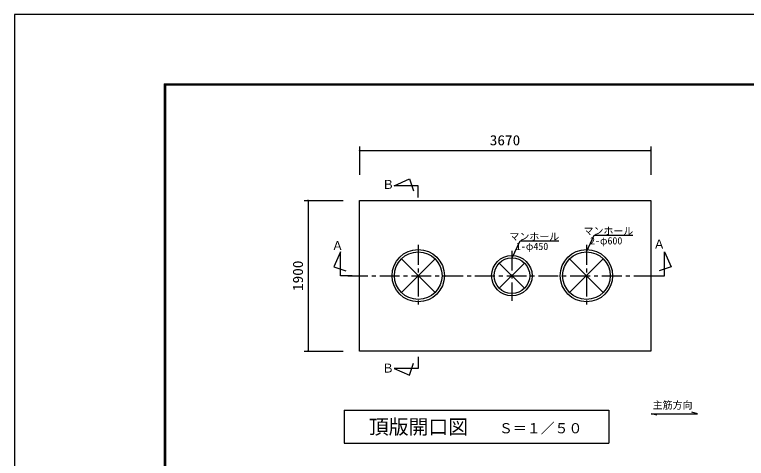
# Model space of a CAD drawing. Units: millimetres, scale not verified. Extents: x -14850 to 14850, y -10500 to 10500.
# Drawn here: x -14850 to -5630, y 4904 to 10500 of the extents above; entities that cross this region are included whole.
import ezdxf
from ezdxf.enums import TextEntityAlignment as Align

# ---------------------------------------------------------------- set-up
doc = ezdxf.new("R2010")
doc.units = ezdxf.units.MM
doc.header["$LTSCALE"] = 50
doc.linetypes.add('CHAIN1', pattern=[8, 5, -1, 1, -1])
for name, color, linetype, lineweight in [('0-0_機器', 2, 'Continuous', 25), ('0-1_空気管', 3, 'Continuous', 25), ('0-2_水管', 3, 'Continuous', 25), ('0-3_製作', 5, 'Continuous', 25), ('0-4_躯体', 4, 'Continuous', 25), ('0-7_図面枠', 7, 'Continuous', 25), ('0-8_Axis_waku', 7, 'Continuous', 25)]:
    doc.layers.add(name, color=color, linetype=linetype, lineweight=lineweight)
doc.styles.add('ＭＳ ゴシック', font='')
doc.styles.get('ＭＳ ゴシック').set_extended_font_data('MS Gothic')

msp = doc.modelspace()

# ---------------------------------------------------------------- linework, layer by layer
at = {"layer": '0-0_機器', "color": 3}
for p, q in [((-9764.5, 8195.15), (-9764.5, 8341.51)), ((-9764.5, 6185.99), (-9764.5, 6039.62)), ((-9764.5, 6039.62), (-10065.99, 6039.62))]:
    msp.add_line(p, q, dxfattribs=at)
at = {"layer": '0-0_機器'}
for p, q in [((-6834.5, 8157.97), (-6834.5, 6257.97)), ((-6834.5, 6257.97), (-10504.5, 6257.97))]:
    msp.add_line(p, q, dxfattribs=at)
at = {"layer": '0-0_機器', "color": 3}
for points in [[(-9764.5, 8341.51), (-10066, 8341.51), (-9875.67, 8428.03), (-9823.76, 8276.62)], [(-10596.5, 7207.97), (-10742.87, 7207.97), (-10742.87, 7509.47), (-10829.38, 7319.13), (-10677.98, 7267.23)], [(-6808.97, 7207.97), (-6662.6, 7207.97), (-6662.6, 7509.47), (-6576.09, 7319.14), (-6727.49, 7267.23)], [(-10065.99, 6039.62), (-9875.67, 5953.11), (-9823.76, 6104.51)]]:
    msp.add_lwpolyline(points, dxfattribs=at)
at = {"layer": '0-0_機器'}
msp.add_lwpolyline([(-10504.5, 6257.97), (-10504.5, 8157.97), (-6834.5, 8157.97)], dxfattribs=at)
at = {"layer": '0-1_空気管', "linetype": 'CHAIN1'}
for p, q in [((-9764.5, 7596.58), (-9764.5, 6817.01)), ((-7644.5, 7596.58), (-7644.5, 6817.01)), ((-8584.5, 7523.34), (-8584.5, 6890.26)), ((-10649.36, 7207.97), (-6733.61, 7207.97))]:
    msp.add_line(p, q, dxfattribs=at)
at = {"layer": '0-1_空気管', "color": 4}
for p, q in [((-8580.51, 7432.93), (-8481.11, 7647.6)), ((-8481.11, 7647.6), (-7993.09, 7647.6))]:
    msp.add_line(p, q, dxfattribs=at)
at = {"layer": '0-1_空気管'}
for p, q in [((-9976.39, 6996.08), (-9552.36, 7420.1)), ((-9976.29, 7419.75), (-9552.36, 6995.84)), ((-7856.39, 6996.08), (-7432.36, 7420.1)), ((-7856.29, 7419.75), (-7432.36, 6995.84)), ((-8743.6, 7367.06), (-8425.4, 7048.87)), ((-8743.6, 7048.87), (-8425.4, 7367.06))]:
    msp.add_line(p, q, dxfattribs=at)
at = {"layer": '0-1_空気管', "color": 4}
msp.add_lwpolyline([(-7644.5, 7507.97), (-7547.28, 7717.94), (-7059.25, 7717.94)], dxfattribs=at)
at = {"layer": '0-1_空気管'}
for centre, radius in [((-9764.5, 7207.97), 330), ((-9764.5, 7207.97), 300), ((-7644.5, 7207.97), 330), ((-7644.5, 7207.97), 300), ((-8584.5, 7207.97), 255), ((-8584.5, 7207.97), 225)]:
    msp.add_circle(centre, radius, dxfattribs=at)
at = {"layer": '0-2_水管'}
for p, q in [((-10697.56, 5513.95), (-7364.22, 5513.95)), ((-7364.22, 5513.95), (-7364.22, 5097.28))]:
    msp.add_line(p, q, dxfattribs=at)
msp.add_lwpolyline([(-10697.56, 5513.95), (-10697.56, 5097.28), (-7364.22, 5097.28)], dxfattribs=at)
at = {"layer": '0-3_製作', "color": 2}
for p, q in [((-10504.5, 8838.23), (-10504.5, 8478.68)), ((-10504.5, 8788.23), (-6834.5, 8788.23)), ((-6834.5, 8838.23), (-6834.5, 8478.68)), ((-11203.28, 8157.97), (-10709.87, 8157.97)), ((-11153.28, 8157.97), (-11153.28, 6257.97)), ((-11203.28, 6257.97), (-10709.87, 6257.97))]:
    msp.add_line(p, q, dxfattribs=at)
at = {"layer": '0-3_製作'}
for points in [[(-10505.75, 8798.15), (-10514.5, 8788.23), (-10514.48, 8788.86)], [(-10505.75, 8798.15), (-10504.5, 8788.23), (-10514.5, 8788.23)], [(-10504.5, 8788.23), (-10514.42, 8786.98), (-10514.5, 8788.23)], [(-10505.75, 8798.15), (-10514.48, 8788.86), (-10506.98, 8797.92)], [(-10506.98, 8797.92), (-10514.48, 8788.86), (-10514.32, 8790.1)], [(-10504.5, 8788.23), (-10514.18, 8785.74), (-10514.42, 8786.98)], [(-10506.98, 8797.92), (-10514.32, 8790.1), (-10508.18, 8797.53)], [(-10508.18, 8797.53), (-10514.32, 8790.1), (-10514.01, 8791.32)], [(-10504.5, 8788.23), (-10513.8, 8784.55), (-10514.18, 8785.74)], [(-10508.18, 8797.53), (-10514.01, 8791.32), (-10509.31, 8796.99)], [(-10509.31, 8796.99), (-10514.01, 8791.32), (-10513.55, 8792.49)], [(-10504.5, 8788.23), (-10513.26, 8783.41), (-10513.8, 8784.55)], [(-10509.31, 8796.99), (-10513.55, 8792.49), (-10510.38, 8796.32)], [(-10510.38, 8796.32), (-10513.55, 8792.49), (-10512.94, 8793.59)], [(-10504.5, 8788.23), (-10512.59, 8782.35), (-10513.26, 8783.41)], [(-10510.38, 8796.32), (-10512.94, 8793.59), (-10511.34, 8795.52)], [(-10511.34, 8795.52), (-10512.94, 8793.59), (-10512.2, 8794.6)], [(-10504.5, 8788.23), (-10511.79, 8781.38), (-10512.59, 8782.35)], [(-10504.5, 8788.23), (-10510.87, 8780.52), (-10511.79, 8781.38)], [(-10504.5, 8778.23), (-10510.87, 8780.52), (-10504.5, 8788.23)], [(-10504.5, 8778.23), (-10509.86, 8779.79), (-10510.87, 8780.52)], [(-10504.5, 8778.23), (-10508.76, 8779.18), (-10509.86, 8779.79)], [(-10504.5, 8778.23), (-10507.59, 8778.72), (-10508.76, 8779.18)], [(-10504.5, 8778.23), (-10506.37, 8778.41), (-10507.59, 8778.72)], [(-10504.5, 8778.23), (-10505.13, 8778.25), (-10506.37, 8778.41)], [(-10504.5, 8798.23), (-10504.5, 8788.23), (-10505.75, 8798.15)], [(-10503.87, 8798.21), (-10504.5, 8788.23), (-10504.5, 8798.23)], [(-10502.62, 8798.05), (-10504.5, 8788.23), (-10503.87, 8798.21)], [(-10501.41, 8797.74), (-10504.5, 8788.23), (-10502.62, 8798.05)], [(-10500.24, 8797.28), (-10504.5, 8788.23), (-10501.41, 8797.74)], [(-10499.14, 8796.67), (-10504.5, 8788.23), (-10500.24, 8797.28)], [(-10498.12, 8795.94), (-10504.5, 8788.23), (-10499.14, 8796.67)], [(-10497.21, 8795.08), (-10504.5, 8788.23), (-10498.12, 8795.94)], [(-10497.21, 8795.08), (-10494.5, 8788.23), (-10504.5, 8788.23)], [(-10494.5, 8788.23), (-10504.5, 8778.23), (-10504.5, 8788.23)], [(-10494.5, 8788.23), (-10503.24, 8778.31), (-10504.5, 8778.23)], [(-10494.5, 8788.23), (-10502.01, 8778.54), (-10503.24, 8778.31)], [(-10494.52, 8787.6), (-10502.01, 8778.54), (-10494.5, 8788.23)], [(-10494.67, 8786.36), (-10502.01, 8778.54), (-10494.52, 8787.6)], [(-10494.67, 8786.36), (-10500.82, 8778.93), (-10502.01, 8778.54)], [(-10494.99, 8785.14), (-10500.82, 8778.93), (-10494.67, 8786.36)], [(-10494.99, 8785.14), (-10499.68, 8779.47), (-10500.82, 8778.93)], [(-10495.45, 8783.97), (-10499.68, 8779.47), (-10494.99, 8785.14)], [(-10495.45, 8783.97), (-10498.62, 8780.14), (-10499.68, 8779.47)], [(-10496.05, 8782.87), (-10498.62, 8780.14), (-10495.45, 8783.97)], [(-10496.05, 8782.87), (-10497.65, 8780.94), (-10498.62, 8780.14)], [(-10496.79, 8781.86), (-10497.65, 8780.94), (-10496.05, 8782.87)], [(-10496.41, 8794.11), (-10494.5, 8788.23), (-10497.21, 8795.08)], [(-10495.73, 8793.05), (-10494.5, 8788.23), (-10496.41, 8794.11)], [(-10495.2, 8791.91), (-10494.5, 8788.23), (-10495.73, 8793.05)], [(-10494.81, 8790.72), (-10494.5, 8788.23), (-10495.2, 8791.91)], [(-10494.58, 8789.48), (-10494.5, 8788.23), (-10494.81, 8790.72)], [(-6834.5, 8788.23), (-6844.5, 8788.23), (-6844.48, 8788.86)], [(-6834.5, 8788.23), (-6844.42, 8786.98), (-6844.5, 8788.23)], [(-6834.5, 8788.23), (-6844.48, 8788.86), (-6844.32, 8790.1)], [(-6834.5, 8788.23), (-6844.18, 8785.74), (-6844.42, 8786.98)], [(-6834.5, 8798.23), (-6844.32, 8790.1), (-6844.01, 8791.32)], [(-6834.5, 8788.23), (-6844.32, 8790.1), (-6834.5, 8798.23)], [(-6834.5, 8788.23), (-6843.8, 8784.55), (-6844.18, 8785.74)], [(-6834.5, 8798.23), (-6844.01, 8791.32), (-6835.75, 8798.15)], [(-6835.75, 8798.15), (-6844.01, 8791.32), (-6843.55, 8792.49)], [(-6834.5, 8788.23), (-6843.26, 8783.41), (-6843.8, 8784.55)], [(-6835.75, 8798.15), (-6843.55, 8792.49), (-6836.98, 8797.92)], [(-6836.98, 8797.92), (-6843.55, 8792.49), (-6842.94, 8793.59)], [(-6834.5, 8788.23), (-6842.59, 8782.35), (-6843.26, 8783.41)], [(-6836.98, 8797.92), (-6842.94, 8793.59), (-6838.18, 8797.53)], [(-6838.18, 8797.53), (-6842.94, 8793.59), (-6842.2, 8794.6)], [(-6834.5, 8788.23), (-6841.79, 8781.38), (-6842.59, 8782.35)], [(-6838.18, 8797.53), (-6842.2, 8794.6), (-6839.32, 8796.99)], [(-6839.32, 8796.99), (-6842.2, 8794.6), (-6841.34, 8795.52)], [(-6834.5, 8778.23), (-6841.79, 8781.38), (-6834.5, 8788.23)], [(-6834.5, 8778.23), (-6840.87, 8780.52), (-6841.79, 8781.38)], [(-6839.32, 8796.99), (-6841.34, 8795.52), (-6840.38, 8796.32)], [(-6834.5, 8778.23), (-6839.86, 8779.79), (-6840.87, 8780.52)], [(-6834.5, 8778.23), (-6838.76, 8779.18), (-6839.86, 8779.79)], [(-6834.5, 8778.23), (-6837.59, 8778.72), (-6838.76, 8779.18)], [(-6834.5, 8778.23), (-6836.37, 8778.41), (-6837.59, 8778.72)], [(-6834.5, 8778.23), (-6835.13, 8778.25), (-6836.37, 8778.41)], [(-6833.87, 8798.21), (-6834.5, 8788.23), (-6834.5, 8798.23)], [(-6832.62, 8798.05), (-6834.5, 8788.23), (-6833.87, 8798.21)], [(-6831.41, 8797.74), (-6834.5, 8788.23), (-6832.62, 8798.05)], [(-6830.24, 8797.28), (-6834.5, 8788.23), (-6831.41, 8797.74)], [(-6829.14, 8796.67), (-6834.5, 8788.23), (-6830.24, 8797.28)], [(-6828.12, 8795.94), (-6834.5, 8788.23), (-6829.14, 8796.67)], [(-6827.21, 8795.08), (-6834.5, 8788.23), (-6828.12, 8795.94)], [(-6826.41, 8794.11), (-6834.5, 8788.23), (-6827.21, 8795.08)], [(-6826.41, 8794.11), (-6824.5, 8788.23), (-6834.5, 8788.23)], [(-6824.5, 8788.23), (-6834.5, 8778.23), (-6834.5, 8788.23)], [(-6824.52, 8787.6), (-6834.5, 8778.23), (-6824.5, 8788.23)], [(-6824.67, 8786.36), (-6834.5, 8778.23), (-6824.52, 8787.6)], [(-6824.99, 8785.14), (-6834.5, 8778.23), (-6824.67, 8786.36)], [(-6824.99, 8785.14), (-6833.24, 8778.31), (-6834.5, 8778.23)], [(-6825.45, 8783.97), (-6833.24, 8778.31), (-6824.99, 8785.14)], [(-6825.45, 8783.97), (-6832.01, 8778.54), (-6833.24, 8778.31)], [(-6826.05, 8782.87), (-6832.01, 8778.54), (-6825.45, 8783.97)], [(-6826.05, 8782.87), (-6830.82, 8778.93), (-6832.01, 8778.54)], [(-6826.79, 8781.86), (-6830.82, 8778.93), (-6826.05, 8782.87)], [(-6826.79, 8781.86), (-6829.68, 8779.47), (-6830.82, 8778.93)], [(-6827.65, 8780.94), (-6829.68, 8779.47), (-6826.79, 8781.86)], [(-6827.65, 8780.94), (-6828.62, 8780.14), (-6829.68, 8779.47)], [(-6825.73, 8793.05), (-6824.5, 8788.23), (-6826.41, 8794.11)], [(-6825.2, 8791.91), (-6824.5, 8788.23), (-6825.73, 8793.05)], [(-6824.81, 8790.72), (-6824.5, 8788.23), (-6825.2, 8791.91)], [(-6824.58, 8789.48), (-6824.5, 8788.23), (-6824.81, 8790.72)], [(-11155.76, 8167.65), (-11163.28, 8157.97), (-11163.26, 8158.59)], [(-11155.76, 8167.65), (-11153.28, 8157.97), (-11163.28, 8157.97)], [(-11153.28, 8157.97), (-11163.2, 8156.71), (-11163.28, 8157.97)], [(-11155.76, 8167.65), (-11163.26, 8158.59), (-11156.96, 8167.26)], [(-11156.96, 8167.26), (-11163.26, 8158.59), (-11163.1, 8159.84)], [(-11153.28, 8157.97), (-11162.96, 8155.48), (-11163.2, 8156.71)], [(-11156.96, 8167.26), (-11163.1, 8159.84), (-11158.1, 8166.73)], [(-11158.1, 8166.73), (-11163.1, 8159.84), (-11162.79, 8161.06)], [(-11153.28, 8157.97), (-11162.58, 8154.29), (-11162.96, 8155.48)], [(-11158.1, 8166.73), (-11162.79, 8161.06), (-11159.16, 8166.06)], [(-11159.16, 8166.06), (-11162.79, 8161.06), (-11162.33, 8162.22)], [(-11153.28, 8157.97), (-11162.04, 8153.15), (-11162.58, 8154.29)], [(-11159.16, 8166.06), (-11162.33, 8162.22), (-11160.12, 8165.26)], [(-11160.12, 8165.26), (-11162.33, 8162.22), (-11161.72, 8163.33)], [(-11153.28, 8157.97), (-11161.37, 8152.09), (-11162.04, 8153.15)], [(-11160.12, 8165.26), (-11161.72, 8163.33), (-11160.98, 8164.34)], [(-11153.28, 8157.97), (-11160.57, 8151.12), (-11161.37, 8152.09)], [(-11153.28, 8157.97), (-11159.65, 8150.26), (-11160.57, 8151.12)], [(-11153.28, 8157.97), (-11158.64, 8149.52), (-11159.65, 8150.26)], [(-11153.28, 8147.97), (-11158.64, 8149.52), (-11153.28, 8157.97)], [(-11153.28, 8147.97), (-11157.54, 8148.92), (-11158.64, 8149.52)], [(-11153.28, 8147.97), (-11156.37, 8148.46), (-11157.54, 8148.92)], [(-11153.28, 8147.97), (-11155.15, 8148.14), (-11156.37, 8148.46)], [(-11154.53, 8167.89), (-11153.28, 8157.97), (-11155.76, 8167.65)], [(-11153.28, 8147.97), (-11153.91, 8147.99), (-11155.15, 8148.14)], [(-11153.28, 8167.97), (-11153.28, 8157.97), (-11154.53, 8167.89)], [(-11152.65, 8167.95), (-11153.28, 8157.97), (-11153.28, 8167.97)], [(-11151.4, 8167.79), (-11153.28, 8157.97), (-11152.65, 8167.95)], [(-11150.19, 8167.48), (-11153.28, 8157.97), (-11151.4, 8167.79)], [(-11149.02, 8167.02), (-11153.28, 8157.97), (-11150.19, 8167.48)], [(-11147.92, 8166.41), (-11153.28, 8157.97), (-11149.02, 8167.02)], [(-11146.9, 8165.67), (-11153.28, 8157.97), (-11147.92, 8166.41)], [(-11146.9, 8165.67), (-11143.28, 8157.97), (-11153.28, 8157.97)], [(-11143.28, 8157.97), (-11153.28, 8147.97), (-11153.28, 8157.97)], [(-11143.28, 8157.97), (-11152.02, 8148.05), (-11153.28, 8147.97)], [(-11143.28, 8157.97), (-11150.79, 8148.28), (-11152.02, 8148.05)], [(-11143.28, 8157.97), (-11149.6, 8148.67), (-11150.79, 8148.28)], [(-11143.3, 8157.34), (-11149.6, 8148.67), (-11143.28, 8157.97)], [(-11143.45, 8156.09), (-11149.6, 8148.67), (-11143.3, 8157.34)], [(-11143.45, 8156.09), (-11148.46, 8149.2), (-11149.6, 8148.67)], [(-11143.77, 8154.88), (-11148.46, 8149.2), (-11143.45, 8156.09)], [(-11143.77, 8154.88), (-11147.4, 8149.88), (-11148.46, 8149.2)], [(-11144.23, 8153.71), (-11147.4, 8149.88), (-11143.77, 8154.88)], [(-11144.23, 8153.71), (-11146.43, 8150.68), (-11147.4, 8149.88)], [(-11145.99, 8164.81), (-11143.28, 8157.97), (-11146.9, 8165.67)], [(-11144.83, 8152.61), (-11146.43, 8150.68), (-11144.23, 8153.71)], [(-11144.83, 8152.61), (-11145.57, 8151.59), (-11146.43, 8150.68)], [(-11145.19, 8163.84), (-11143.28, 8157.97), (-11145.99, 8164.81)], [(-11144.51, 8162.78), (-11143.28, 8157.97), (-11145.19, 8163.84)], [(-11143.98, 8161.65), (-11143.28, 8157.97), (-11144.51, 8162.78)], [(-11143.59, 8160.45), (-11143.28, 8157.97), (-11143.98, 8161.65)], [(-11143.36, 8159.22), (-11143.28, 8157.97), (-11143.59, 8160.45)], [(-11158.1, 6266.73), (-11163.28, 6257.97), (-11163.26, 6258.59)], [(-11158.1, 6266.73), (-11153.28, 6257.97), (-11163.28, 6257.97)], [(-11153.28, 6257.97), (-11163.2, 6256.71), (-11163.28, 6257.97)], [(-11158.1, 6266.73), (-11163.26, 6258.59), (-11159.16, 6266.06)], [(-11159.16, 6266.06), (-11163.26, 6258.59), (-11163.1, 6259.84)], [(-11153.28, 6257.97), (-11162.96, 6255.48), (-11163.2, 6256.71)], [(-11159.16, 6266.06), (-11163.1, 6259.84), (-11160.12, 6265.26)], [(-11160.12, 6265.26), (-11163.1, 6259.84), (-11162.79, 6261.06)], [(-11153.28, 6257.97), (-11162.58, 6254.28), (-11162.96, 6255.48)], [(-11160.12, 6265.26), (-11162.79, 6261.06), (-11160.98, 6264.34)], [(-11160.98, 6264.34), (-11162.79, 6261.06), (-11162.33, 6262.22)], [(-11153.28, 6257.97), (-11162.04, 6253.15), (-11162.58, 6254.28)], [(-11160.98, 6264.34), (-11162.33, 6262.22), (-11161.72, 6263.32)], [(-11153.28, 6257.97), (-11161.37, 6252.09), (-11162.04, 6253.15)], [(-11153.28, 6257.97), (-11160.57, 6251.12), (-11161.37, 6252.09)], [(-11153.28, 6257.97), (-11159.65, 6250.26), (-11160.57, 6251.12)], [(-11153.28, 6257.97), (-11158.64, 6249.52), (-11159.65, 6250.26)], [(-11153.28, 6257.97), (-11157.54, 6248.92), (-11158.64, 6249.52)], [(-11156.96, 6267.26), (-11153.28, 6257.97), (-11158.1, 6266.73)], [(-11153.28, 6247.97), (-11157.54, 6248.92), (-11153.28, 6257.97)], [(-11153.28, 6247.97), (-11156.37, 6248.46), (-11157.54, 6248.92)], [(-11155.76, 6267.65), (-11153.28, 6257.97), (-11156.96, 6267.26)], [(-11153.28, 6247.97), (-11155.15, 6248.14), (-11156.37, 6248.46)], [(-11154.53, 6267.89), (-11153.28, 6257.97), (-11155.76, 6267.65)], [(-11153.28, 6247.97), (-11153.91, 6247.99), (-11155.15, 6248.14)], [(-11153.28, 6267.97), (-11153.28, 6257.97), (-11154.53, 6267.89)], [(-11152.65, 6267.95), (-11153.28, 6257.97), (-11153.28, 6267.97)], [(-11151.4, 6267.79), (-11153.28, 6257.97), (-11152.65, 6267.95)], [(-11150.19, 6267.48), (-11153.28, 6257.97), (-11151.4, 6267.79)], [(-11149.02, 6267.01), (-11153.28, 6257.97), (-11150.19, 6267.48)], [(-11147.92, 6266.41), (-11153.28, 6257.97), (-11149.02, 6267.01)], [(-11147.92, 6266.41), (-11143.28, 6257.97), (-11153.28, 6257.97)], [(-11143.28, 6257.97), (-11153.28, 6247.97), (-11153.28, 6257.97)], [(-11143.28, 6257.97), (-11152.02, 6248.04), (-11153.28, 6247.97)], [(-11143.28, 6257.97), (-11150.79, 6248.28), (-11152.02, 6248.04)], [(-11143.28, 6257.97), (-11149.6, 6248.67), (-11150.79, 6248.28)], [(-11143.28, 6257.97), (-11148.46, 6249.2), (-11149.6, 6248.67)], [(-11143.28, 6257.97), (-11147.4, 6249.88), (-11148.46, 6249.2)], [(-11146.9, 6265.67), (-11143.28, 6257.97), (-11147.92, 6266.41)], [(-11143.3, 6257.34), (-11147.4, 6249.88), (-11143.28, 6257.97)], [(-11143.45, 6256.09), (-11147.4, 6249.88), (-11143.3, 6257.34)], [(-11143.45, 6256.09), (-11146.43, 6250.68), (-11147.4, 6249.88)], [(-11145.99, 6264.81), (-11143.28, 6257.97), (-11146.9, 6265.67)], [(-11143.77, 6254.88), (-11146.43, 6250.68), (-11143.45, 6256.09)], [(-11143.77, 6254.88), (-11145.57, 6251.59), (-11146.43, 6250.68)], [(-11145.19, 6263.84), (-11143.28, 6257.97), (-11145.99, 6264.81)], [(-11144.23, 6253.71), (-11145.57, 6251.59), (-11143.77, 6254.88)], [(-11144.23, 6253.71), (-11144.83, 6252.61), (-11145.57, 6251.59)], [(-11144.51, 6262.78), (-11143.28, 6257.97), (-11145.19, 6263.84)], [(-11143.98, 6261.65), (-11143.28, 6257.97), (-11144.51, 6262.78)], [(-11143.59, 6260.45), (-11143.28, 6257.97), (-11143.98, 6261.65)], [(-11143.36, 6259.22), (-11143.28, 6257.97), (-11143.59, 6260.45)]]:
    msp.add_solid(points, dxfattribs=at)
at = {"layer": '0-4_躯体', "color": 3}
msp.add_lwpolyline([(-6757.15, 5448.51), (-6829.59, 5467.92), (-6246.07, 5467.92), (-6318.52, 5487.33)], dxfattribs=at)
at = {"layer": '0-7_図面枠'}
msp.add_lwpolyline([(-14850, -10500), (14850, -10500), (14850, 10500), (-14850, 10500)], close=True, dxfattribs=at)
at = {"layer": '0-8_Axis_waku'}
for p, q in [((-12964, 9629), (14014, 9629)), ((-12964, 9629), (-12964, -9679.01)), ((-12963, 9628), (14013, 9628)), ((-12963, 9628), (-12963, -9678.01)), ((-12962, 9627), (14012, 9627)), ((-12962, 9627), (-12962, -9677.01)), ((-12961, 9626), (14011, 9626)), ((-12961, 9626), (-12961, -9676.01)), ((-12960, 9625), (14010, 9625)), ((-12960, 9625), (-12960, -9675.01)), ((-12959, 9624), (14009, 9624)), ((-12959, 9624), (-12959, -9674.01)), ((-12958, 9623), (14008, 9623)), ((-12958, 9623), (-12958, -9673.01)), ((-12957, 9622), (14007, 9622)), ((-12957, 9622), (-12957, -9672.01)), ((-12956, 9621), (14006, 9621)), ((-12956, 9621), (-12956, -9671.01)), ((-12955, 9620), (14005, 9620)), ((-12955, 9620), (-12955, -9670.01)), ((-12954, 9619), (14004, 9619)), ((-12954, 9619), (-12954, -9669.01)), ((-12953, 9618), (14003, 9618)), ((-12953, 9618), (-12953, -9668.01)), ((-12952, 9617), (14002, 9617)), ((-12952, 9617), (-12952, -9667.01)), ((-12951, 9616), (14001, 9616)), ((-12951, 9616), (-12951, -9666.01)), ((-12950, 9615), (14000, 9615)), ((-12950, 9615), (-12950, -9665))]:
    msp.add_line(p, q, dxfattribs=at)

# ---------------------------------------------------------------- texts
at = {"layer": '0-0_機器', "color": 4, "style": 'ＭＳ ゴシック'}
for s, p in [('Ｂ', (-10217.62, 8269.34)), ('Ａ', (-6802.57, 7516.86)), ('Ａ', (-10855.7, 7497.14)), ('Ｂ', (-10220.02, 5953.34))]:
    msp.add_text(s, height=110, dxfattribs=at).set_placement(p, align=Align.BOTTOM_LEFT)
at = {"layer": '0-1_空気管', "color": 4, "style": 'ＭＳ ゴシック'}
for s, p in [('マンホール', (-8614.77, 7627.6)), ('マンホール', (-7680.94, 7697.93)), ('2-φ600', (-7599.19, 7574.8)), ('1-φ450', (-8533.02, 7504.47))]:
    msp.add_text(s, height=91.79, dxfattribs=at).set_placement(p, align=Align.BOTTOM_LEFT)
at = {"layer": '0-2_水管', "color": 4, "style": 'ＭＳ ゴシック'}
for s, height, p in [('頂版開口図', 183.3, (-10386, 5154.64)), ('Ｓ＝１／５０', 128.4, (-8746.99, 5181.68))]:
    msp.add_text(s, height=height, dxfattribs=at).set_placement(p, align=Align.BOTTOM_LEFT)
at = {"layer": '0-3_製作', "color": 4, "style": 'ＭＳ ゴシック', "width": 1.1}
msp.add_text('3670', height=128.4, dxfattribs=at).set_placement((-8863.25, 8813.23), align=Align.BOTTOM_LEFT)
msp.add_text('1900', height=128.4, rotation=90, dxfattribs=at).set_placement((-11178.28, 7014.22), align=Align.BOTTOM_LEFT)
at = {"layer": '0-4_躯体', "style": 'ＭＳ ゴシック'}
msp.add_text('主筋方向', height=91.79, dxfattribs=at).set_placement((-6809.5, 5502.17), align=Align.BOTTOM_LEFT)

doc.saveas('drawing.dxf')
